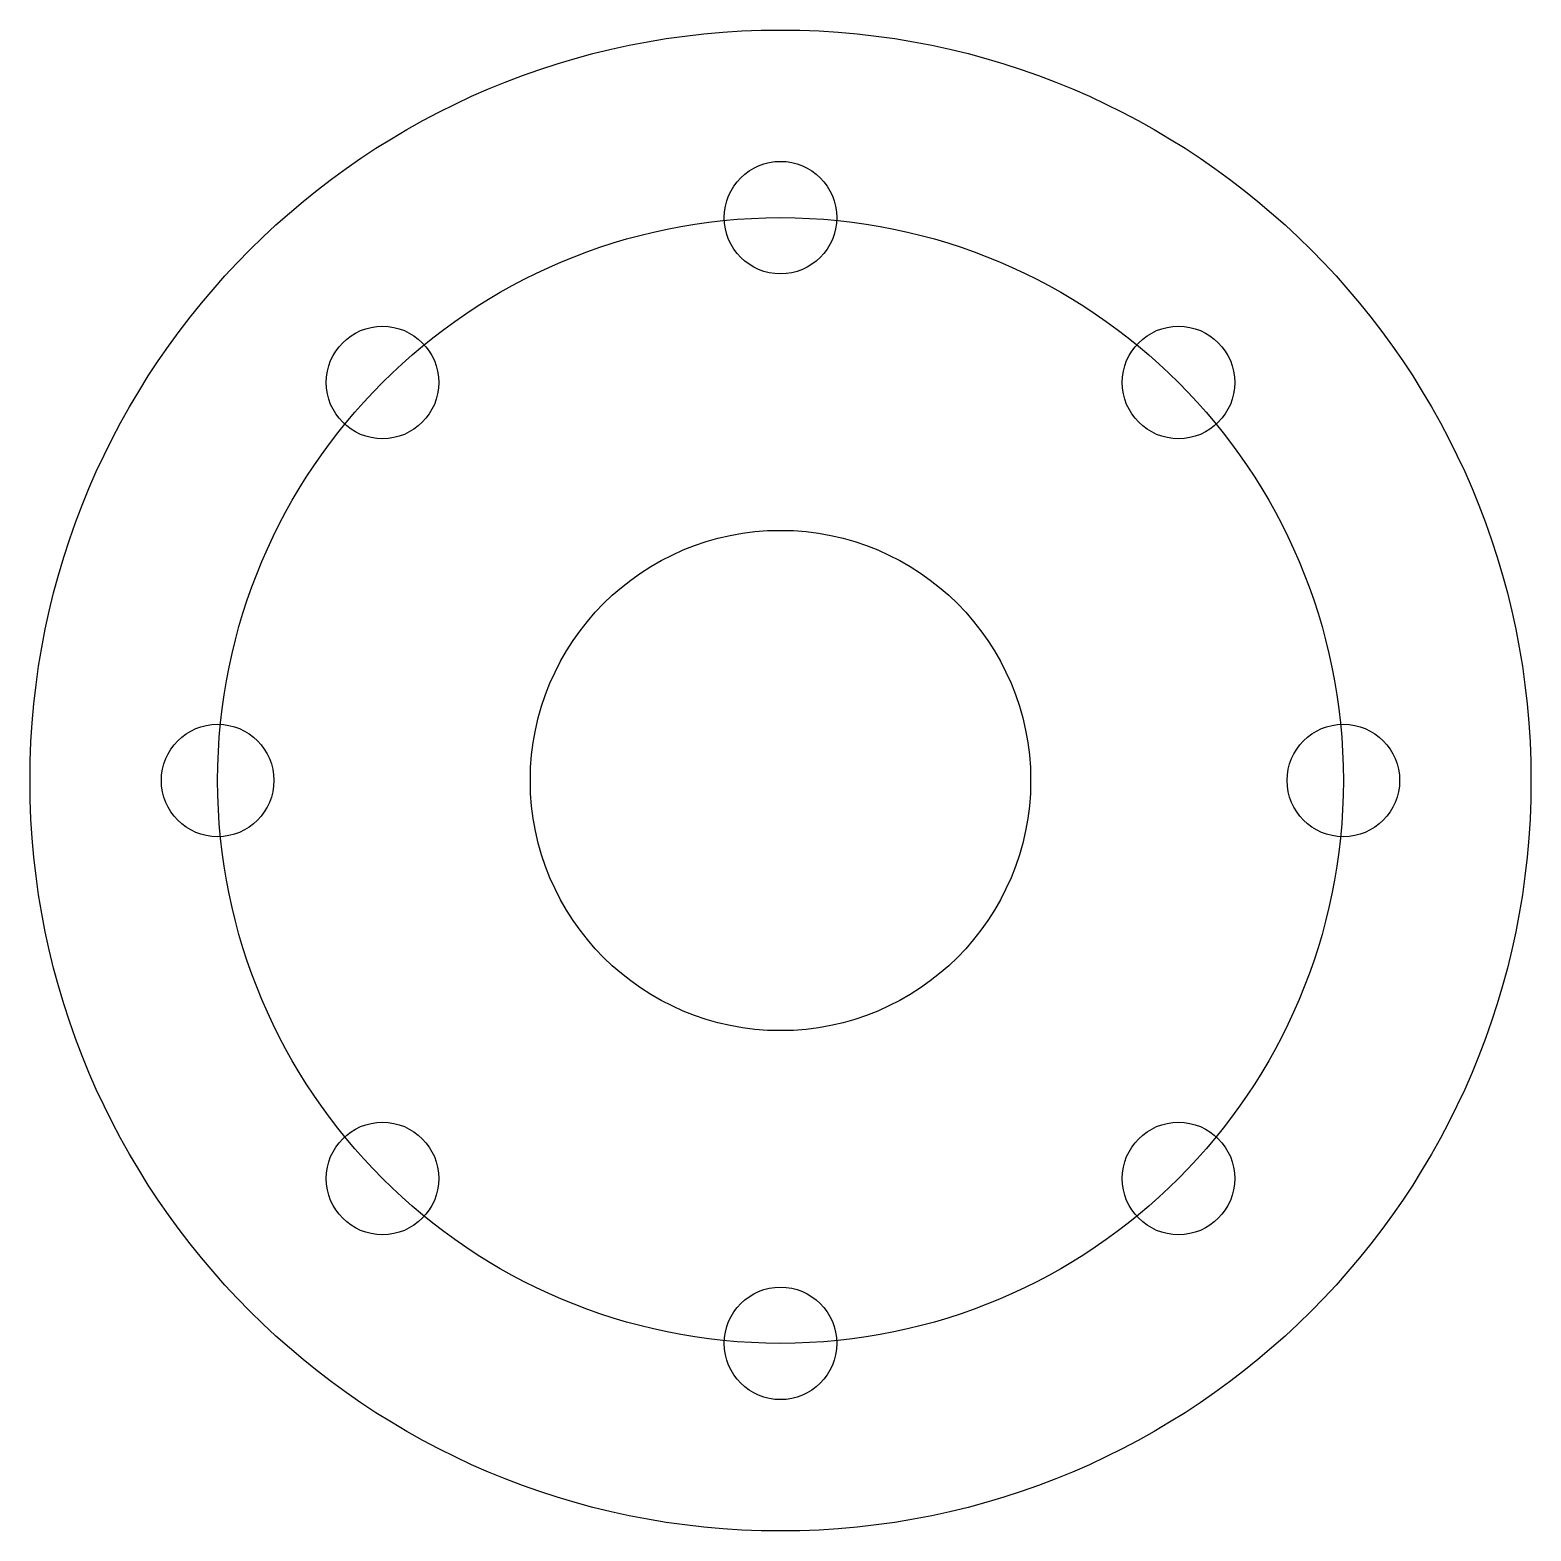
# Model space of a CAD drawing. Header units: metres. Extents: x -60 to 60, y -60 to 60.
import ezdxf

# ---------------------------------------------------------------- set-up
doc = ezdxf.new("R2010")
doc.units = ezdxf.units.M

msp = doc.modelspace()

# ---------------------------------------------------------------- linework, layer by layer
for centre, radius in [((0, 0), 60), ((0, 45), 4.5), ((0, 0), 45), ((-31.82, 31.82), 4.5), ((31.82, 31.82), 4.5), ((0, 0), 20), ((-45, 0), 4.5), ((45, 0), 4.5), ((-31.82, -31.82), 4.5), ((31.82, -31.82), 4.5), ((0, -45), 4.5)]:
    msp.add_circle(centre, radius)

doc.saveas('drawing.dxf')
